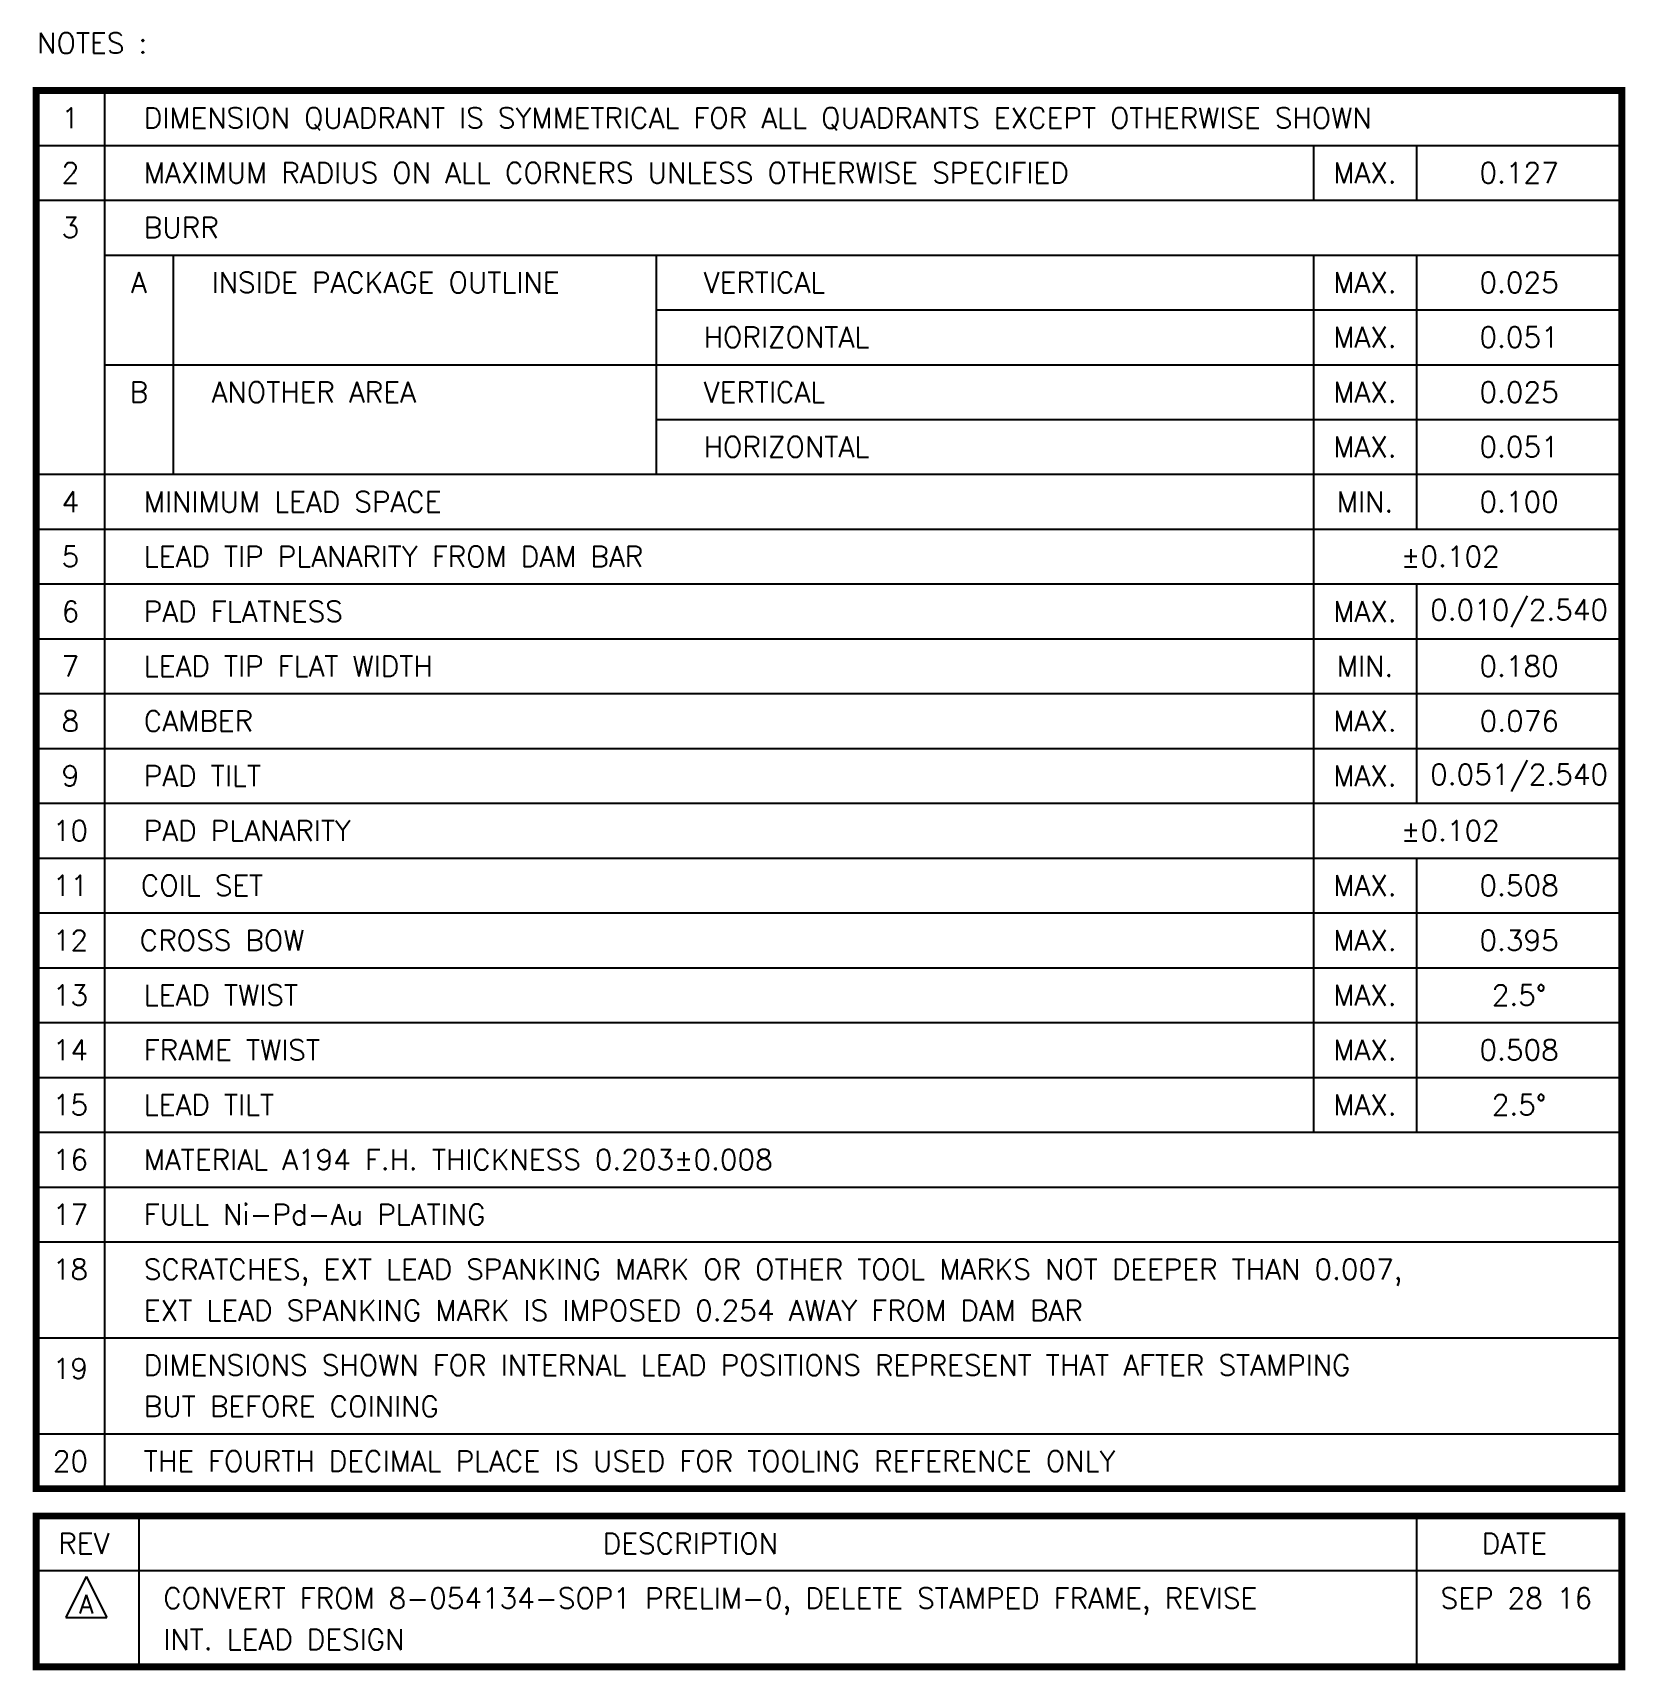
# Model space of a CAD drawing. Extents: x 570 to 803, y 90 to 329.
import ezdxf
from ezdxf.enums import TextEntityAlignment as Align

# ---------------------------------------------------------------- set-up
doc = ezdxf.new("R2010")
doc.units = 0
doc.header["$LTSCALE"] = 8
doc.header["$MEASUREMENT"] = 0
doc.layers.add('COIN-LINE', color=4, linetype='Continuous')
doc.layers.add('LF-LINE', color=1, linetype='Continuous')
doc.styles.add('SIMPLEX', font='SIMPLEX.shx', dxfattribs={"height": 3})

msp = doc.modelspace()

# ---------------------------------------------------------------- linework, layer by layer
at = {"layer": 'COIN-LINE'}
for p, q in [((578.24, 103.62), (575.24, 97.62)), ((578.24, 103.62), (581.24, 97.62)), ((575.24, 97.62), (581.24, 97.62))]:
    msp.add_line(p, q, dxfattribs=at)
at = {"layer": 'LF-LINE'}
for p, q in [((580.92, 320.42), (580.92, 116.42)), ((570.92, 312.42), (802.38, 312.42)), ((757.38, 312.42), (757.38, 304.42)), ((772.38, 312.42), (772.38, 304.42)), ((570.92, 304.42), (802.38, 304.42)), ((580.92, 296.42), (802.38, 296.42)), ((590.92, 296.42), (590.92, 264.42)), ((661.44, 296.42), (661.44, 264.42)), ((757.38, 296.42), (757.38, 168.42)), ((772.38, 296.42), (772.38, 256.42)), ((661.44, 288.42), (802.38, 288.42)), ((580.92, 280.42), (802.38, 280.42)), ((661.44, 272.42), (802.38, 272.42)), ((570.92, 264.42), (802.38, 264.42)), ((570.92, 256.42), (802.38, 256.42)), ((570.92, 248.42), (802.38, 248.42)), ((772.38, 248.42), (772.38, 216.42)), ((570.92, 240.42), (802.38, 240.42)), ((570.92, 232.42), (802.38, 232.42)), ((570.92, 224.42), (802.38, 224.42)), ((570.92, 216.42), (802.38, 216.42)), ((570.92, 208.42), (802.38, 208.42)), ((772.38, 208.42), (772.38, 168.42)), ((570.92, 200.42), (802.38, 200.42)), ((570.92, 192.42), (802.38, 192.42)), ((570.92, 184.42), (802.38, 184.42)), ((570.92, 176.42), (802.38, 176.42)), ((570.92, 168.42), (802.38, 168.42)), ((570.92, 160.42), (802.38, 160.42)), ((570.92, 152.42), (802.38, 152.42)), ((570.92, 138.42), (802.38, 138.42)), ((570.92, 124.42), (802.38, 124.42)), ((585.92, 112.42), (585.92, 90.42)), ((772.38, 112.42), (772.38, 90.42)), ((802.38, 104.42), (570.92, 104.42))]:
    msp.add_line(p, q, dxfattribs=at)
at = {"layer": 'LF-LINE', "const_width": 1}
for points in [[(802.38, 116.42), (802.38, 320.42), (570.92, 320.42), (570.92, 116.42)], [(570.92, 112.42), (802.38, 112.42), (802.38, 90.42), (570.92, 90.42)]]:
    msp.add_lwpolyline(points, close=True, dxfattribs=at)

# ---------------------------------------------------------------- texts
at = {"style": 'SIMPLEX'}
for s, p in [('NOTES :', (571.06, 325.85)), ('DIMENSION QUADRANT IS SYMMETRICAL FOR ALL QUADRANTS EXCEPT OTHERWISE SHOWN', (586.63, 314.92)), ('MAXIMUM RADIUS ON ALL CORNERS UNLESS OTHERWISE SPECIFIED', (586.63, 306.92)), ('BURR', (586.63, 298.92)), ('INSIDE PACKAGE OUTLINE', (596.52, 290.92)), ('VERTICAL', (668.35, 290.92)), ('HORIZONTAL', (668.35, 282.92)), ('ANOTHER AREA', (596.52, 274.92)), ('VERTICAL', (668.35, 274.92)), ('HORIZONTAL', (668.35, 266.92)), ('MINIMUM LEAD SPACE ', (586.63, 258.92)), ('LEAD TIP PLANARITY FROM DAM BAR', (586.63, 250.92)), ('PAD FLATNESS', (586.63, 242.92)), ('LEAD TIP FLAT WIDTH', (586.63, 234.92)), ('CAMBER', (586.63, 226.92)), ('PAD TILT', (586.63, 218.92)), ('PAD PLANARITY ', (586.63, 210.92)), ('COIL SET', (586.19, 202.92)), ('CROSS BOW', (586.03, 194.92)), ('LEAD TWIST', (586.63, 186.92)), ('FRAME TWIST', (586.63, 178.92)), ('LEAD TILT', (586.63, 170.92)), ('MATERIAL A194 F.H. THICKNESS 0.203%%P0.008', (586.63, 162.92)), ('FULL Ni-Pd-Au PLATING', (586.63, 154.92)), ('SCRATCHES, EXT LEAD SPANKING MARK OR OTHER TOOL MARKS NOT DEEPER THAN 0.007,', (586.63, 146.92)), ('EXT LEAD SPANKING MARK IS IMPOSED 0.254 AWAY FROM DAM BAR ', (586.63, 140.92)), ('DIMENSIONS SHOWN FOR INTERNAL LEAD POSITIONS REPRESENT THAT AFTER STAMPING', (586.63, 132.92)), ('BUT BEFORE COINING', (586.63, 126.92)), ('THE FOURTH DECIMAL PLACE IS USED FOR TOOLING REFERENCE ONLY', (586.63, 118.92)), ('REV', (574.15, 106.92)), ('DESCRIPTION', (653.62, 106.92)), ('DATE', (781.93, 106.92)), ('CONVERT FROM 8-054134-SOP1 PRELIM-0, DELETE STAMPED FRAME, REVISE', (589.46, 98.92)), ('SEP 28 16', (775.92, 98.92)), ('INT. LEAD DESIGN', (589.46, 92.92))]:
    msp.add_text(s, height=3, dxfattribs=at).set_placement(p)
for s, p in [('1', (575.92, 316.42)), ('2', (575.92, 308.42)), ('MAX.', (764.88, 308.42)), ('0.127', (787.38, 308.42)), ('3', (575.92, 300.42)), ('A', (585.92, 292.42)), ('MAX.', (764.88, 292.42)), ('0.025', (787.38, 292.42)), ('MAX.', (764.88, 284.42)), ('0.051', (787.38, 284.42)), ('B', (585.92, 276.42)), ('MAX.', (764.88, 276.42)), ('0.025', (787.38, 276.42)), ('MAX.', (764.88, 268.42)), ('0.051', (787.38, 268.42)), ('4', (575.92, 260.42)), ('MIN.', (764.88, 260.42)), ('0.100', (787.38, 260.42)), ('5', (575.92, 252.42)), ('%%P0.102', (777.35, 252.42)), ('0.010/2.540', (787.38, 244.42)), ('6', (575.92, 244.42)), ('MAX.', (764.88, 244.42)), ('7', (575.92, 236.42)), ('MIN.', (764.88, 236.42)), ('0.180', (787.38, 236.42)), ('8', (575.92, 228.42)), ('MAX.', (764.88, 228.42)), ('0.076', (787.41, 228.42)), ('0.051/2.540', (787.38, 220.42)), ('9', (575.92, 220.42)), ('MAX.', (764.88, 220.42)), ('10', (575.92, 212.42)), ('%%P0.102', (777.35, 212.42)), ('11', (575.92, 204.42)), ('MAX.', (764.88, 204.42)), ('0.508', (787.38, 204.42)), ('12', (575.92, 196.42)), ('MAX.', (764.88, 196.42)), ('0.395', (787.38, 196.42)), ('13', (575.92, 188.42)), ('MAX.', (764.88, 188.42)), ('2.5%%D', (787.38, 188.42)), ('14', (575.92, 180.42)), ('MAX.', (764.88, 180.42)), ('0.508', (787.38, 180.42)), ('15', (575.92, 172.42)), ('MAX.', (764.88, 172.42)), ('2.5%%D', (787.38, 172.42)), ('16', (575.92, 164.42)), ('17', (575.92, 156.42)), ('18', (575.92, 148.42)), ('19', (575.92, 133.93)), ('20', (575.92, 120.42))]:
    msp.add_text(s, height=3, dxfattribs=at).set_placement(p, align=Align.MIDDLE)
at = {"layer": 'COIN-LINE', "style": 'SIMPLEX'}
msp.add_text('A', height=2.7, dxfattribs=at).set_placement((577.2, 98.22))

doc.saveas('drawing.dxf')
